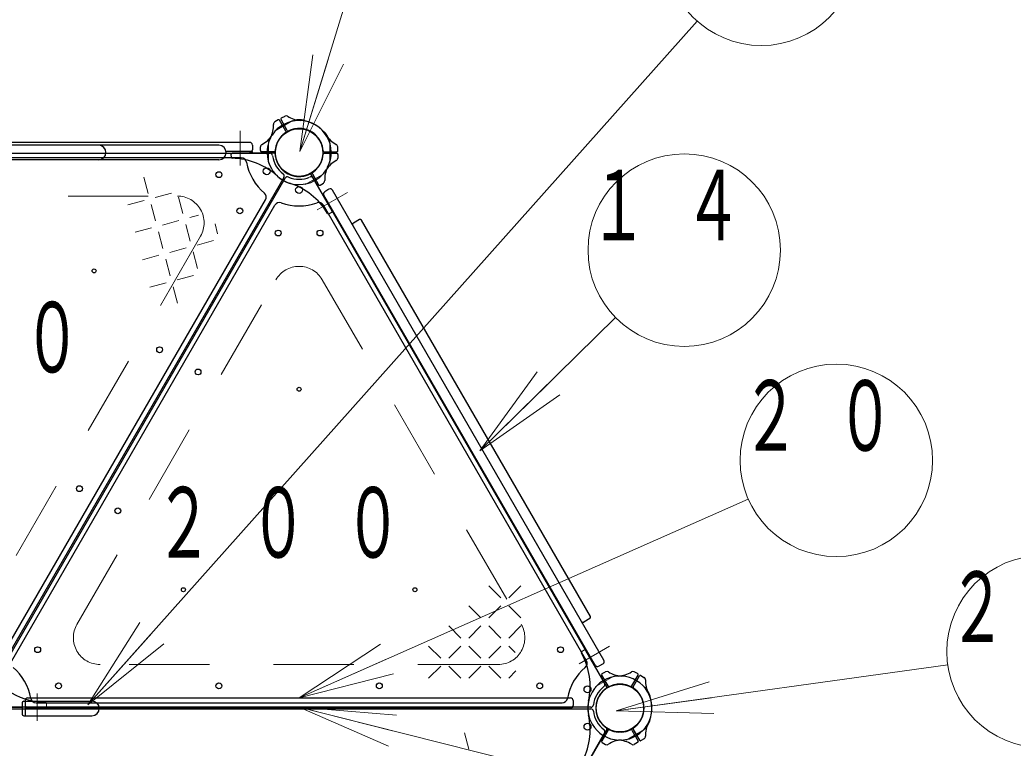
# Model space of a CAD drawing. Units: millimetres on the paper, scale 1:60. Extents: x -385 to 0, y -594 to 267.
# Drawn here: x -262.9 to -231.93, y 159.09 to 181.79 of the extents above; entities that cross this region are included whole.
import ezdxf

# ---------------------------------------------------------------- set-up
doc = ezdxf.new("R2010")
doc.units = ezdxf.units.MM
doc.linetypes.add('USER1', pattern=[4.5, 2.5, -2])
doc.linetypes.add('USER2', pattern=[6, 3, -1, 1, -1])
doc.layers.add('1_60', color=7, linetype='Continuous', lineweight=25)
doc.styles.add('ＭＳ ゴシック', font='')
doc.styles.get('ＭＳ ゴシック').set_extended_font_data('MS Gothic')

msp = doc.modelspace()

# ---------------------------------------------------------------- linework, layer by layer
at = {"layer": '1_60', "lineweight": 13}
for p, q in [((-254.171, 177.692), (-251.217, 187.293)), ((-260.78, 160.434), (-241.782, 181.752)), ((-254.171, 177.692), (-253.767, 180.706)), ((-254.171, 177.692), (-253.289, 180.559)), ((-252.811, 180.412), (-254.171, 177.692)), ((-248.561, 168.357), (-244.328, 172.512)), ((-248.561, 168.357), (-246.771, 170.815)), ((-248.561, 168.357), (-246.42, 170.458)), ((-246.07, 170.101), (-248.561, 168.357)), ((-254.192, 160.652), (-240.189, 166.845)), ((-260.78, 160.434), (-259.157, 163.006)), ((-260.78, 160.434), (-258.784, 162.673)), ((-258.411, 162.341), (-260.78, 160.434)), ((-254.192, 160.652), (-251.651, 162.323)), ((-254.192, 160.652), (-251.448, 161.866)), ((-244.307, 160.245), (-233.974, 161.682)), ((-251.246, 161.408), (-254.192, 160.652)), ((-244.307, 160.245), (-241.405, 161.153)), ((-244.307, 160.245), (-241.336, 160.658)), ((-251.404, 159.145), (-254.192, 160.361)), ((-254.192, 160.361), (-251.161, 160.115)), ((-254.192, 160.361), (-251.282, 159.63)), ((-254.192, 160.361), (-239.709, 156.724)), ((-241.267, 160.163), (-244.307, 160.245))]:
    msp.add_line(p, q, dxfattribs=at)
at = {"layer": '1_60', "color": 2}
for p, q in [((-254.847, 178.672), (-254.95, 178.608)), ((-254.604, 178.32), (-254.801, 178.66)), ((-254.561, 178.345), (-254.757, 178.685)), ((-254.744, 178.732), (-254.628, 178.793)), ((-255.399, 177.716), (-255.395, 177.837)), ((-252.985, 177.716), (-252.989, 177.847)), ((-256.316, 177.596), (-256.312, 177.509)), ((-254.973, 177.631), (-256.283, 177.631)), ((-254.973, 177.681), (-255.366, 177.681)), ((-253.411, 177.681), (-253.018, 177.681)), ((-253.411, 177.631), (-253.018, 177.631)), ((-252.985, 177.597), (-252.989, 177.475)), ((-253.823, 176.967), (-253.168, 175.833)), ((-253.78, 176.992), (-253.584, 176.652)), ((-253.537, 176.641), (-253.434, 176.705)), ((-253.182, 175.787), (-253.26, 175.747)), ((-245.306, 162.145), (-245.379, 162.097)), ((-244.604, 161), (-245.259, 162.134)), ((-244.561, 161.025), (-244.757, 161.365)), ((-244.744, 161.411), (-244.637, 161.468)), ((-243.823, 161.025), (-243.627, 161.365)), ((-243.78, 161), (-243.583, 161.34)), ((-243.64, 161.411), (-243.747, 161.468)), ((-243.537, 161.352), (-243.426, 161.282)), ((-262.825, 160.5), (-262.825, 160.146)), ((-262.775, 160.55), (-262.734, 160.55)), ((-262.734, 160.55), (-262.734, 160.096)), ((-263.411, 160.361), (-262.825, 160.361)), ((-262.775, 160.096), (-262.734, 160.096)), ((-244.604, 159.672), (-245.259, 158.538)), ((-244.561, 159.647), (-244.757, 159.307)), ((-243.823, 159.647), (-243.627, 159.306)), ((-243.78, 159.672), (-243.583, 159.331)), ((-244.744, 159.261), (-244.637, 159.204)), ((-243.64, 159.26), (-243.747, 159.203)), ((-243.537, 159.32), (-243.426, 159.389))]:
    msp.add_line(p, q, dxfattribs=at)
at = {"layer": '1_60', "linetype": 'USER2', "lineweight": 13}
for p, q in [((-254.384, 178.652), (-254.959, 178.32)), ((-256.025, 177.25), (-256.025, 178.336)), ((-255.15, 177.988), (-255.15, 177.324)), ((-253.234, 177.988), (-253.234, 177.324)), ((-253.426, 176.992), (-254, 176.66)), ((-253.627, 175.866), (-252.687, 176.408)), ((-245.46, 161.72), (-244.52, 162.263)), ((-244.384, 161.331), (-244.959, 161)), ((-262.359, 160.787), (-262.359, 159.934)), ((-243.425, 159.672), (-244, 159.34))]:
    msp.add_line(p, q, dxfattribs=at)
at = {"layer": '1_60'}
for p, q in [((-254.359, 178.642), (-254.359, 178.645)), ((-254.025, 178.642), (-254.025, 178.645)), ((-253.422, 178.294), (-253.419, 178.295)), ((-255.734, 177.973), (-272.651, 177.973)), ((-255.65, 177.889), (-255.65, 177.739)), ((-253.255, 178.005), (-253.253, 178.006)), ((-255.659, 177.683), (-256.467, 177.683)), ((-255.659, 177.629), (-256.467, 177.629)), ((-255.659, 177.683), (-255.659, 177.629)), ((-253.261, 176.51), (-253.391, 176.435)), ((-244.963, 161.671), (-253.421, 176.321)), ((-244.689, 161.829), (-253.147, 176.48)), ((-263.435, 161.98), (-255.238, 176.178)), ((-252.312, 175.566), (-252.5, 175.458)), ((-245.111, 163.194), (-252.244, 175.548)), ((-245.129, 163.126), (-245.317, 163.017)), ((-244.719, 161.715), (-244.849, 161.64)), ((-243.421, 160.973), (-243.419, 160.974)), ((-262.734, 160.569), (-262.734, 160.419)), ((-262.734, 160.55), (-260.65, 160.55)), ((-262.734, 160.55), (-262.734, 160.096)), ((-262.65, 160.652), (-245.733, 160.652)), ((-262.389, 160.502), (-245.994, 160.502)), ((-245.65, 160.569), (-245.65, 160.419)), ((-243.255, 160.684), (-243.252, 160.686)), ((-262.734, 160.096), (-260.65, 160.096)), ((-262.65, 160.336), (-245.733, 160.336)), ((-243.255, 159.987), (-243.252, 159.986)), ((-243.421, 159.699), (-243.419, 159.697))]:
    msp.add_line(p, q, dxfattribs=at)
at = {"layer": '1_60', "color": 131}
for p, q in [((-256.692, 177.883), (-264.192, 177.883)), ((-256.692, 177.429), (-264.192, 177.429))]:
    msp.add_line(p, q, dxfattribs=at)
at = {"layer": '1_60', "color": 4}
for p, q in [((-273.282, 177.631), (-255.102, 177.631)), ((-255.995, 177.49), (-272.389, 177.49)), ((-254.669, 176.881), (-263.759, 161.136)), ((-263.715, 161.111), (-254.625, 176.856)), ((-253.758, 176.856), (-244.668, 161.111)), ((-263.146, 161.813), (-254.949, 176.012)), ((-245.237, 161.813), (-253.435, 176.012)), ((-245.102, 160.361), (-263.282, 160.361)), ((-263.282, 160.311), (-245.102, 160.311)), ((-244.669, 159.56), (-253.759, 143.816))]:
    msp.add_line(p, q, dxfattribs=at)
at = {"layer": '1_60', "color": 4, "lineweight": 13}
for p, q in [((-259.035, 176.887), (-258.898, 176.375)), ((-259.035, 176.887), (-258.898, 176.375)), ((-258.681, 176.25), (-258.169, 176.387)), ((-258.681, 176.25), (-258.169, 176.387)), ((-257.952, 176.262), (-257.815, 175.75)), ((-257.952, 176.262), (-257.815, 175.75)), ((-259.535, 176.021), (-259.023, 176.159)), ((-259.535, 176.021), (-259.023, 176.159)), ((-258.806, 176.034), (-258.669, 175.521)), ((-258.806, 176.034), (-258.669, 175.521)), ((-257.599, 175.625), (-257.326, 175.698)), ((-257.599, 175.625), (-257.326, 175.698)), ((-259.306, 175.168), (-258.794, 175.305)), ((-259.306, 175.168), (-258.794, 175.305)), ((-258.452, 175.396), (-257.94, 175.534)), ((-258.452, 175.396), (-257.94, 175.534)), ((-257.724, 175.409), (-257.586, 174.896)), ((-257.724, 175.409), (-257.586, 174.896)), ((-256.814, 175.429), (-256.732, 175.125)), ((-256.814, 175.429), (-256.732, 175.125)), ((-258.577, 175.18), (-258.44, 174.668)), ((-258.577, 175.18), (-258.44, 174.668)), ((-258.224, 174.543), (-257.711, 174.68)), ((-258.224, 174.543), (-257.711, 174.68)), ((-257.37, 174.771), (-256.857, 174.909)), ((-257.37, 174.771), (-256.857, 174.909)), ((-259.077, 174.314), (-258.565, 174.451)), ((-259.077, 174.314), (-258.565, 174.451)), ((-258.349, 174.326), (-258.211, 173.814)), ((-258.349, 174.326), (-258.211, 173.814)), ((-257.495, 174.555), (-257.357, 174.042)), ((-257.495, 174.555), (-257.357, 174.042)), ((-257.995, 173.689), (-257.482, 173.826)), ((-257.995, 173.689), (-257.482, 173.826)), ((-258.849, 173.46), (-258.336, 173.597)), ((-258.849, 173.46), (-258.336, 173.597)), ((-258.12, 173.472), (-257.982, 172.96)), ((-258.12, 173.472), (-257.982, 172.96)), ((-248.279, 164.145), (-247.904, 163.77)), ((-248.279, 164.145), (-247.904, 163.77)), ((-247.279, 164.145), (-247.654, 163.77)), ((-247.279, 164.145), (-247.654, 163.77)), ((-248.904, 163.52), (-248.529, 163.145)), ((-248.904, 163.52), (-248.529, 163.145)), ((-247.904, 163.52), (-248.279, 163.145)), ((-247.904, 163.52), (-248.279, 163.145)), ((-247.654, 163.52), (-247.279, 163.145)), ((-247.654, 163.52), (-247.279, 163.145)), ((-249.529, 162.895), (-249.154, 162.52)), ((-249.529, 162.895), (-249.154, 162.52)), ((-248.529, 162.895), (-248.904, 162.52)), ((-248.529, 162.895), (-248.904, 162.52)), ((-248.279, 162.895), (-247.904, 162.52)), ((-248.279, 162.895), (-247.904, 162.52)), ((-247.279, 162.895), (-247.654, 162.52)), ((-247.279, 162.895), (-247.654, 162.52)), ((-250.154, 162.27), (-249.779, 161.895)), ((-250.154, 162.27), (-249.779, 161.895)), ((-249.154, 162.27), (-249.529, 161.895)), ((-249.154, 162.27), (-249.529, 161.895)), ((-248.904, 162.27), (-248.529, 161.895)), ((-248.904, 162.27), (-248.529, 161.895)), ((-247.904, 162.27), (-248.279, 161.895)), ((-247.904, 162.27), (-248.279, 161.895)), ((-247.654, 162.27), (-247.455, 162.071)), ((-247.654, 162.27), (-247.455, 162.071)), ((-249.779, 161.645), (-250.154, 161.27)), ((-249.779, 161.645), (-250.154, 161.27)), ((-249.529, 161.645), (-249.154, 161.27)), ((-249.529, 161.645), (-249.154, 161.27)), ((-248.529, 161.645), (-248.904, 161.27)), ((-248.529, 161.645), (-248.904, 161.27)), ((-248.279, 161.645), (-247.904, 161.27)), ((-248.279, 161.645), (-247.904, 161.27)), ((-247.432, 161.493), (-247.654, 161.27)), ((-247.432, 161.493), (-247.654, 161.27)), ((-249.035, 159.567), (-248.898, 159.055))]:
    msp.add_line(p, q, dxfattribs=at)
at = {"layer": '1_60', "color": 4, "linetype": 'USER1', "lineweight": 13}
for p, q in [((-270.396, 176.298), (-257.988, 176.298)), ((-257.266, 175.048), (-263.47, 164.302)), ((-261.118, 162.944), (-254.913, 173.69)), ((-253.47, 173.69), (-247.266, 162.944)), ((-247.988, 161.694), (-260.396, 161.694))]:
    msp.add_line(p, q, dxfattribs=at)
at = {"layer": '1_60', "color": 2, "linetype": 'USER1', "lineweight": 13}
for p, q in [((-262.068, 160.396), (-262.072, 160.483)), ((-262.825, 160.361), (-262.101, 160.361))]:
    msp.add_line(p, q, dxfattribs=at)
at = {"layer": '1_60', "lineweight": 13}
for centre in [(-239.786, 183.991), (-242.187, 174.613), (-237.446, 168.058), (-231.002, 162.095)]:
    msp.add_circle(centre, 3, dxfattribs=at)
at = {"layer": '1_60'}
for centre, radius in [((-254.192, 177.656), 0.743), ((-254.192, 177.656), 0.743), ((-254.192, 177.656), 0.743), ((-254.192, 177.656), 0.743), ((-256.692, 176.965), 0.0917), ((-256.041, 175.837), 0.0917), ((-254.843, 175.145), 0.0917), ((-253.541, 175.145), 0.0917), ((-258.541, 171.507), 0.0917), ((-257.343, 170.815), 0.0917), ((-261.041, 167.177), 0.0917), ((-259.843, 166.485), 0.0917), ((-262.343, 162.155), 0.0917), ((-246.041, 162.155), 0.0917), ((-261.692, 161.027), 0.0917), ((-256.692, 161.027), 0.0917), ((-251.692, 161.027), 0.0917), ((-246.692, 161.027), 0.0917), ((-244.192, 160.336), 0.743), ((-244.192, 160.336), 0.743), ((-244.192, 160.336), 0.743)]:
    msp.add_circle(centre, radius, dxfattribs=at)
at = {"layer": '1_60', "color": 4}
for centre, radius in [((-255.202, 177.073), 0.108), ((-254.192, 176.49), 0.108), ((-260.583, 173.966), 0.0625), ((-260.583, 173.966), 0.0625), ((-254.192, 170.276), 0.0625), ((-254.192, 170.276), 0.0625), ((-257.8, 164.026), 0.0625), ((-257.8, 164.026), 0.0625), ((-250.583, 164.026), 0.0625), ((-250.583, 164.026), 0.0625), ((-245.202, 160.919), 0.108), ((-245.202, 159.753), 0.108)]:
    msp.add_circle(centre, radius, dxfattribs=at)
at = {"layer": '1_60', "color": 2}
for centre, radius, start, end in [((-254.83, 178.644), 0.0333, 30, 122), ((-254.729, 178.702), 0.0333, 118, 210), ((-254.598, 178.715), 0.0833, 57.4588, 118), ((-254.105, 179.488), 0.833, 237.4588, 267.2728), ((-255.822, 178.496), 0.833, 332.7272, 2.5412), ((-254.192, 177.656), 1, 90, 147.2728), ((-254.906, 178.537), 0.0833, 122, 182.5412), ((-254.906, 178.537), 0.0833, 122, 182.5412), ((-254.192, 177.656), 0.75, 90, 175.7293), ((-254.192, 177.656), 0.75, 30, 115.7293), ((-254.192, 177.656), 1, 32.7272, 90), ((-254.192, 177.656), 0.75, 4.2707, 90), ((-254.192, 177.656), 1, 30, 87.2728), ((-255.734, 178.647), 0.833, 297.4588, 327.2728), ((-254.192, 177.656), 1, 152.7272, 210), ((-254.192, 177.656), 0.75, 124.2707, 210), ((-254.633, 178.304), 0.0333, 304.2707, 30), ((-254.532, 178.362), 0.0333, 210, 295.7293), ((-252.65, 178.647), 0.833, 212.7272, 242.5412), ((-254.192, 177.656), 1, 332.7272, 30), ((-255.312, 177.834), 0.0833, 117.4588, 178), ((-254.192, 177.656), 0.75, 304.2707, 30), ((-253.072, 177.834), 0.0833, 2, 62.5412), ((-256.283, 177.598), 0.0333, 90, 183), ((-256.278, 177.51), 0.0333, 183, 268.9158), ((-256.32, 175.311), 2.167, 47.7828, 88.9159), ((-255.366, 177.714), 0.0333, 178, 270), ((-254.973, 177.714), 0.0333, 270, 355.7293), ((-254.973, 177.598), 0.0333, 4.2707, 90), ((-254.192, 177.656), 0.75, 184.2707, 270), ((-254.192, 177.656), 0.75, 270, 355.7293), ((-253.411, 177.714), 0.0333, 184.2707, 270), ((-253.411, 177.598), 0.0333, 90, 175.7293), ((-253.072, 177.478), 0.0833, 297.4588, 358), ((-253.072, 177.478), 0.0833, 297.4588, 358), ((-253.018, 177.714), 0.0333, 270, 2), ((-253.018, 177.598), 0.0333, 358, 90), ((-254.192, 177.656), 1, 210, 252.2172), ((-254.192, 177.656), 0.75, 210, 295.7293), ((-254.192, 177.656), 1, 270, 327.2728), ((-252.563, 176.816), 0.833, 152.7272, 182.5412), ((-252.65, 176.665), 0.833, 117.4588, 147.2728), ((-254.192, 177.656), 1, 227.7828, 270), ((-253.852, 176.951), 0.0333, 30, 115.7293), ((-253.751, 177.009), 0.0333, 124.2707, 210), ((-255.159, 174.641), 2.167, 31.0842, 72.2172), ((-253.555, 176.669), 0.0333, 210, 302), ((-253.478, 176.776), 0.0833, 302, 2.5412), ((-253.275, 175.777), 0.0333, 211.0841, 297), ((-253.197, 175.817), 0.0333, 297, 30), ((-245.361, 162.069), 0.0333, 123, 208.9159), ((-247.287, 161.006), 2.167, 347.7828, 28.9158), ((-245.288, 162.117), 0.0333, 30, 123), ((-244.192, 160.336), 1, 92.7272, 150), ((-244.728, 161.381), 0.0333, 118, 210), ((-244.598, 161.394), 0.0833, 57.4588, 118), ((-244.105, 162.167), 0.833, 237.4588, 267.2728), ((-244.279, 162.167), 0.833, 272.7272, 302.5412), ((-244.192, 160.336), 1, 30, 87.2728), ((-243.786, 161.394), 0.0833, 62, 122.5412), ((-243.786, 161.394), 0.0833, 62, 122.5412), ((-243.655, 161.382), 0.0333, 330, 62), ((-243.554, 161.323), 0.0333, 58, 150), ((-262.064, 162.681), 2.167, 227.7828, 259.6004), ((-244.192, 160.336), 0.75, 64.2707, 150), ((-244.532, 161.041), 0.0333, 210, 295.7293), ((-244.192, 160.336), 0.75, 30, 115.7293), ((-243.852, 161.042), 0.0333, 244.2707, 330), ((-243.478, 161.217), 0.0833, 357.4588, 58), ((-242.562, 161.176), 0.833, 177.4588, 207.2728), ((-244.192, 160.336), 1, 150, 192.2172), ((-244.192, 160.336), 0.75, 124.2707, 210), ((-244.192, 160.336), 0.75, 150, 235.7293), ((-244.633, 160.983), 0.0333, 304.2707, 30), ((-243.751, 160.983), 0.0333, 150, 235.7293), ((-244.192, 160.336), 0.75, 330, 55.7293), ((-244.192, 160.336), 0.75, 304.2707, 30), ((-244.192, 160.336), 1, 332.7272, 30), ((-244.192, 160.336), 1, 330, 27.2728), ((-262.775, 160.5), 0.05, 90, 180), ((-244.192, 160.336), 1, 167.7828, 210), ((-262.775, 160.146), 0.05, 180, 270), ((-247.287, 159.666), 2.167, 331.0842, 12.2172), ((-244.192, 160.336), 1, 210, 267.2728), ((-244.192, 160.336), 0.75, 210, 295.7293), ((-244.192, 160.336), 0.75, 244.2707, 330), ((-244.192, 160.336), 1, 272.7272, 330), ((-242.562, 159.495), 0.833, 152.7272, 182.5412), ((-244.633, 159.689), 0.0333, 330, 55.7293), ((-244.532, 159.63), 0.0333, 64.2707, 150), ((-243.852, 159.63), 0.0333, 30, 115.7293), ((-243.751, 159.688), 0.0333, 124.2707, 210), ((-244.728, 159.29), 0.0333, 150, 242), ((-244.598, 159.277), 0.0833, 242, 302.5412), ((-244.105, 158.505), 0.833, 92.7272, 122.5412), ((-244.279, 158.504), 0.833, 57.4588, 87.2728), ((-243.786, 159.277), 0.0833, 237.4588, 298), ((-243.786, 159.277), 0.0833, 237.4588, 298), ((-243.656, 159.29), 0.0333, 298, 30), ((-243.555, 159.348), 0.0333, 210, 302), ((-243.478, 159.455), 0.0833, 302, 2.5412)]:
    msp.add_arc(centre, radius, start, end, dxfattribs=at)
at = {"layer": '1_60'}
for centre, radius, start, end in [((-254.342, 178.645), 0.0167, 98.6269, 180), ((-254.192, 177.656), 1.017, 90, 98.6269), ((-254.192, 177.656), 1.017, 81.3731, 90), ((-254.042, 178.645), 0.0167, 0, 81.3731), ((-253.411, 178.281), 0.0167, 38.6269, 120), ((-254.192, 177.656), 1.017, 30, 38.6269), ((-254.192, 177.656), 1.017, 21.3731, 30), ((-255.734, 177.889), 0.0833, 0, 90), ((-255.734, 177.739), 0.0833, 270, 0), ((-253.261, 178.021), 0.0167, 300, 21.3731), ((-255.995, 177.323), 0.167, 10.4757, 90), ((-254.192, 177.656), 1.667, 190.4757, 229.5243), ((-253.219, 176.438), 0.0833, 30, 120), ((-255.382, 176.262), 0.167, 330, 49.5243), ((-253.349, 176.363), 0.0833, 120, 210), ((-254.192, 177.656), 1.667, 250.4757, 289.5243), ((-253.579, 175.928), 0.167, 30, 109.5243), ((-252.287, 175.523), 0.05, 30, 120), ((-252.475, 175.415), 0.05, 120, 210), ((-245.154, 163.169), 0.05, 300, 30), ((-245.342, 163.061), 0.05, 210, 300), ((-245.382, 161.73), 0.167, 310.4757, 30), ((-244.891, 161.712), 0.0833, 210, 300), ((-244.761, 161.787), 0.0833, 300, 30), ((-264.192, 160.336), 1.667, 10.4757, 49.5243), ((-244.192, 160.336), 1.667, 130.4757, 169.5243), ((-243.411, 160.96), 0.0167, 38.6269, 120), ((-244.192, 160.336), 1.017, 30, 38.6269), ((-244.192, 160.336), 1.017, 21.3731, 30), ((-243.261, 160.7), 0.0167, 300, 21.3731), ((-262.65, 160.569), 0.0833, 90, 180), ((-262.65, 160.419), 0.0833, 180, 270), ((-262.389, 160.669), 0.167, 190.4757, 270), ((-260.65, 160.323), 0.227, 270, 90), ((-245.994, 160.669), 0.167, 270, 349.5243), ((-245.733, 160.569), 0.0833, 0, 90), ((-245.733, 160.419), 0.0833, 270, 0), ((-244.192, 160.336), 1.017, 321.3731, 330), ((-244.192, 160.336), 1.017, 330, 338.6269), ((-243.261, 159.971), 0.0167, 338.6269, 60), ((-243.411, 159.712), 0.0167, 240, 321.3731)]:
    msp.add_arc(centre, radius, start, end, dxfattribs=at)
at = {"layer": '1_60', "color": 131}
for centre in [(-260.442, 177.656), (-256.692, 177.656)]:
    msp.add_arc(centre, 0.227, 270, 90, dxfattribs=at)
at = {"layer": '1_60', "color": 4}
for centre, radius, start, end in [((-255.102, 177.548), 0.0833, 6.7872, 90), ((-254.192, 177.656), 0.833, 186.7872, 233.2128), ((-254.741, 176.922), 0.0833, 330, 53.2128), ((-254.553, 176.814), 0.0833, 66.7872, 150), ((-254.192, 177.656), 0.833, 246.7872, 293.2128), ((-253.83, 176.814), 0.0833, 30, 113.2128), ((-254.805, 175.928), 0.167, 70.4757, 150), ((-244.741, 161.07), 0.0833, 306.7872, 30), ((-244.192, 160.336), 0.833, 126.7872, 173.2128), ((-245.102, 160.444), 0.0833, 270, 353.2128), ((-245.102, 160.228), 0.0833, 6.7872, 90), ((-244.192, 160.336), 0.833, 186.7872, 233.2128), ((-244.741, 159.602), 0.0833, 330, 53.2128)]:
    msp.add_arc(centre, radius, start, end, dxfattribs=at)
at = {"layer": '1_60', "color": 4, "linetype": 'USER1', "lineweight": 13}
for centre, start, end in [((-257.988, 175.465), 330, 90), ((-254.192, 173.273), 30, 150), ((-260.396, 162.527), 150, 270), ((-247.988, 162.527), 270, 30)]:
    msp.add_arc(centre, 0.833, start, end, dxfattribs=at)
at = {"layer": '1_60', "color": 2, "linetype": 'USER1', "lineweight": 13}
for centre, radius, start, end in [((-262.064, 162.681), 2.167, 259.6004, 268.9158), ((-262.106, 160.481), 0.0333, 3, 88.9159), ((-262.101, 160.394), 0.0333, 270, 3)]:
    msp.add_arc(centre, radius, start, end, dxfattribs=at)

# ---------------------------------------------------------------- texts
at = {"layer": '1_60', "char_height": 2.199, "style": 'ＭＳ ゴシック'}
for s, insert, attachment_point in [('\\T1.64;\\W0.6;１４', (-242.187, 177.113), 2), ('\\T1.64;\\W0.6;２００', (-268.692, 171.883), 4), ('\\T1.64;\\W0.6;２０', (-237.446, 170.558), 2), ('\\T1.64;\\W0.6;２００', (-258.692, 166.109), 4), ('\\T1.64;\\W0.6;２３', (-231.002, 164.595), 2)]:
    msp.add_mtext(s, dxfattribs=dict(at, insert=insert, attachment_point=attachment_point))

doc.saveas('drawing.dxf')
